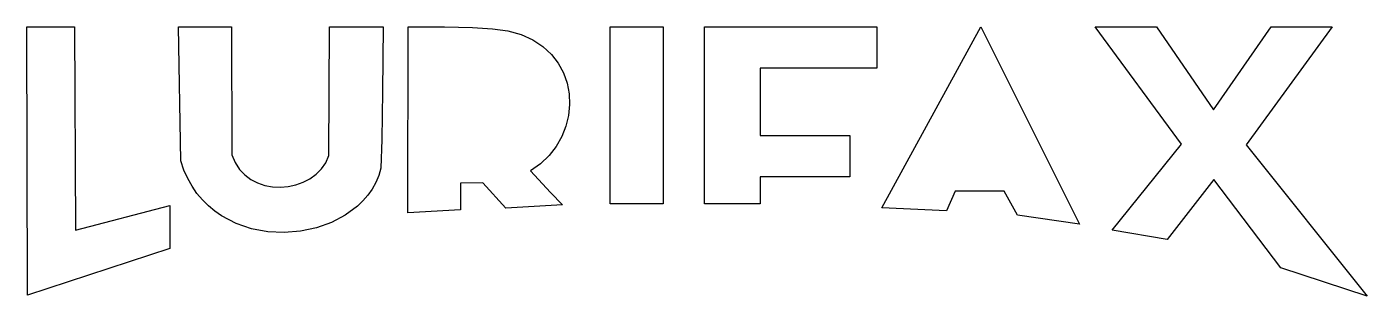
# Model space of a CAD drawing. Extents: x 3 to 298, y 62 to 121.
import ezdxf

# ---------------------------------------------------------------- set-up
doc = ezdxf.new("R2010")
doc.units = 0

msp = doc.modelspace()

# ---------------------------------------------------------------- linework, layer by layer
at = {"layer": 'Layer 1'}
for p, q in [((3.17489, 121.393), (13.6498, 121.393)), ((3.29863, 62.2987), (3.17489, 121.393)), ((13.6498, 121.393), (13.924211, 76.6015)), ((37.1039, 91.8609), (36.576049, 121.3931)), ((36.576049, 121.3931), (48.2242, 121.393)), ((48.2242, 121.393), (48.335584, 93.2205)), ((69.680684, 93.03168), (69.789594, 121.39298)), ((69.789594, 121.39298), (81.6544, 121.393)), ((81.6544, 121.393), (81.512642, 107.135312)), ((87.0731, 80.48155), (87.1719, 121.393)), ((87.1719, 121.393), (95.1553, 121.393)), ((95.1553, 121.393), (101.33236, 121.251555)), ((101.33236, 121.251555), (105.685181, 120.940375)), ((131.641, 121.393), (143.302, 121.393)), ((131.641, 82.458), (131.641, 121.393)), ((143.302, 121.393), (143.302, 82.458)), ((152.393, 82.4639), (152.393, 121.393)), ((152.393, 121.393), (190.34, 121.393)), ((190.34, 121.393), (190.34, 112.302)), ((191.39454, 81.553399), (213.18484, 121.390099)), ((213.18484, 121.390099), (234.97024, 77.929999)), ((257.3952, 95.57721), (238.3849, 121.39211)), ((238.3849, 121.39211), (251.9045, 121.382215)), ((251.9045, 121.382215), (264.4692, 103.104415)), ((264.4692, 103.104415), (277.1421, 121.393015)), ((290.5577, 121.369864), (271.603, 95.403364)), ((277.1421, 121.393015), (290.5577, 121.369864)), ((105.685181, 120.940375), (109.1099, 120.48775)), ((109.1099, 120.48775), (112.037718, 119.672276)), ((112.037718, 119.672276), (114.604215, 118.512203)), ((114.604215, 118.512203), (116.812068, 117.049644)), ((116.812068, 117.049644), (118.663949, 115.326714)), ((118.663949, 115.326714), (120.162533, 113.385525)), ((120.162533, 113.385525), (121.310493, 111.26819)), ((190.34, 112.302), (164.647, 112.302)), ((164.647, 112.302), (164.647, 97.4786)), ((121.310493, 111.26819), (122.110505, 109.016824)), ((81.512642, 107.135312), (81.352408, 96.610333)), ((122.110505, 109.016824), (122.565241, 106.673538)), ((122.565241, 106.673538), (122.677377, 104.280446)), ((122.677377, 104.280446), (122.449586, 101.879661)), ((122.449586, 101.879661), (121.884542, 99.513297)), ((121.884542, 99.513297), (120.98492, 97.223467)), ((164.647, 97.4786), (184.411, 97.4786)), ((184.411, 97.4786), (184.411, 88.3872)), ((81.352408, 96.610333), (81.147679, 90.3076)), ((119.753394, 95.052284), (118.192637, 93.041862)), ((120.98492, 97.223467), (119.753394, 95.052284)), ((242.1448, 76.64011), (257.3952, 95.57721)), ((271.603, 95.403364), (298.2843, 62.101064)), ((37.103979, 91.86082), (37.1039, 91.8609)), ((37.77536, 89.861497), (37.103979, 91.86082)), ((48.335584, 93.2205), (49.027665, 91.497138)), ((49.027665, 91.497138), (49.975947, 90.020273)), ((68.98414, 91.469093), (69.680684, 93.03168)), ((118.192637, 93.041862), (116.305325, 91.234312)), ((38.594443, 88.005552), (37.77536, 89.861497)), ((49.975947, 90.020273), (51.14387, 88.785988)), ((51.14387, 88.785988), (52.494879, 87.790361)), ((65.507107, 87.946781), (66.860794, 88.922724)), ((66.860794, 88.922724), (68.03199, 90.098135)), ((68.03199, 90.098135), (68.98414, 91.469093)), ((80.650736, 88.676924), (79.994836, 87.137063)), ((81.147679, 90.3076), (80.650736, 88.676924)), ((116.305325, 91.234312), (114.09413, 89.67175)), ((114.09413, 89.67175), (118.482975, 84.911725)), ((39.551007, 86.291233), (38.594443, 88.005552)), ((40.63483, 84.716787), (39.551007, 86.291233)), ((52.494879, 87.790361), (53.992415, 87.029475)), ((53.992415, 87.029475), (55.599921, 86.49941)), ((55.599921, 86.49941), (57.280839, 86.196246)), ((57.280839, 86.196246), (58.998613, 86.116065)), ((58.998613, 86.116065), (60.716684, 86.254947)), ((60.716684, 86.254947), (62.398495, 86.608973)), ((62.398495, 86.608973), (64.007489, 87.174225)), ((64.007489, 87.174225), (65.507107, 87.946781)), ((79.190202, 85.689771), (78.247054, 84.336798)), ((79.994836, 87.137063), (79.190202, 85.689771)), ((103.54636, 87.073427), (98.63497, 86.945607)), ((98.63497, 86.945607), (98.635, 81.0987)), ((108.61579, 81.445187), (103.54636, 87.073427)), ((184.411, 88.3872), (164.647, 88.3872)), ((164.647, 88.3872), (164.648323, 82.43105)), ((264.4978, 87.7852), (254.2161, 74.5524)), ((279.235, 68.3267), (264.4978, 87.7852)), ((41.83569, 83.280463), (40.63483, 84.716787)), ((43.143364, 81.980508), (41.83569, 83.280463)), ((77.175616, 83.079897), (75.986109, 81.92082)), ((78.247054, 84.336798), (77.175616, 83.079897)), ((118.482975, 84.911725), (121.13779, 82.18195)), ((207.585, 85.2249), (205.63904, 80.90284)), ((218.35652, 85.22495), (207.585, 85.2249)), ((221.2719, 79.9277), (218.35652, 85.22495)), ((13.924211, 76.6015), (34.698411, 82.0723)), ((34.698411, 82.0723), (34.6984, 72.5664)), ((44.547632, 80.815171), (43.143364, 81.980508)), ((46.03827, 79.782699), (44.547632, 80.815171)), ((49.237771, 78.109343), (46.03827, 79.782699)), ((73.293776, 79.903147), (70.251832, 78.297795)), ((75.986109, 81.92082), (73.293776, 79.903147)), ((98.635, 81.0987), (87.0731, 80.48155)), ((121.13779, 82.18195), (108.61579, 81.445187)), ((143.302, 82.458), (131.641, 82.458)), ((164.648323, 82.43105), (152.393, 82.4639)), ((205.63904, 80.90284), (191.39454, 81.553399)), ((234.97024, 77.929999), (221.2719, 79.9277)), ((52.660091, 76.946423), (49.237771, 78.109343)), ((56.223456, 76.279924), (52.660091, 76.946423)), ((66.942052, 77.11878), (63.446212, 76.380118)), ((70.251832, 78.297795), (66.942052, 77.11878)), ((59.846088, 76.095828), (56.223456, 76.279924)), ((63.446212, 76.380118), (59.846088, 76.095828)), ((254.2161, 74.5524), (242.1448, 76.64011)), ((34.6984, 72.5664), (3.29863, 62.2987)), ((298.2843, 62.101064), (279.235, 68.3267))]:
    msp.add_line(p, q, dxfattribs=at)

doc.saveas('drawing.dxf')
